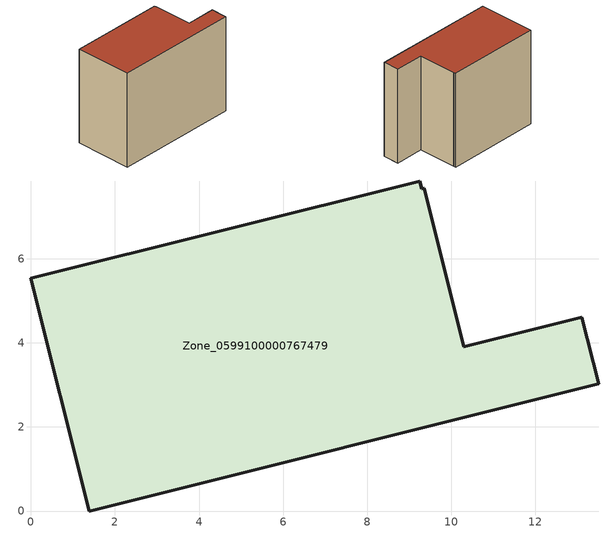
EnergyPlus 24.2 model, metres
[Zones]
Zone_0599100000767479
 floor ground (C_G): 9.29,7.67 9.35,7.68 10.29,3.91 13.1,4.61 13.5,3.03 1.39,0 0,5.53 9.25,7.85 z0
 wall outside (C_F): 1.39,0 13.5,3.03 13.1,4.61 10.29,3.91 9.35,7.68 9.29,7.67 9.25,7.85 0,5.53 1.39,0 z0:9.62
 roof outside (C_R): 9.35,7.68 9.29,7.67 9.25,7.85 0,5.53 1.39,0 13.5,3.03 13.1,4.61 10.29,3.91 z9.62
[BUILDING]
Pand.0599100000767479: North Axis=0; Terrain=City; Loads Convergence Tolerance Value=0.04; Temperature Convergence Tolerance Value=0.4; Solar Distribution=FullExterior; Maximum Number of Warmup Days=25; Minimum Number of Warmup Days=1
[Site:Location]
Rotterdam.The.Hague.AP_ZH_NLD Design_Conditions: Latitude=51.96; Longitude=4.45; Time Zone=1; Elevation=-4.5
[SITE:GROUNDTEMPERATURE:BUILDINGSURFACE]
18, 18, 18, 18, 18, 18, 18, 18, 18, 18, 18, 18
[MATERIAL] Thermal Absorptance=0.9; Solar Absorptance=0.7; Visible Absorptance=0.7
Name | Roughness | Thickness | Conductivity | Density | Specific Heat
G.TI.2006-2014 | MediumSmooth | 0.15 | 0.06 | 540 | 1210
F.TI.2006-2014 | Rough | 0.3 | 0.12 | 1920 | 840
R.TI.2006-2014 | MediumRough | 0.2 | 0.08 | 1500 | 1000
[CONSTRUCTION]
C_G: G.TI.2006-2014
C_F: F.TI.2006-2014
C_R: R.TI.2006-2014
[ZONE]
Zone_0599100000767479: Type=1; Multiplier=1; Ceiling Height=Autocalculate; Volume=Autocalculate; Floor Area=autocalculate; Part of Total Floor Area=Yes
[ZONEINFILTRATION:DESIGNFLOWRATE]
Infil_Zone_0599100000767479: Zone or ZoneList or Space or SpaceList=Zone_0599100000767479; Schedule=AlwaysOn; Design Flow Rate Calculation Method=Flow/Area; Flow Rate per Floor Area=0.0015; Constant Term Coefficient=1; Temperature Term Coefficient=0; Velocity Term Coefficient=0; Velocity Squared Term Coefficient=0
[HVACTEMPLATE:ZONE:IDEALLOADSAIRSYSTEM]
Zone_0599100000767479: Maximum Heating Supply Air Temperature=50; Minimum Cooling Supply Air Temperature=13; Maximum Heating Supply Air Humidity Ratio=0.0156; Minimum Cooling Supply Air Humidity Ratio=0.0077; Heating Limit=NoLimit; Cooling Limit=NoLimit; Dehumidification Control Type=ConstantSensibleHeatRatio; Cooling Sensible Heat Ratio=0.7; Dehumidification Setpoint=60; Humidification Control Type=None; Humidification Setpoint=30; Outdoor Air Method=None; Outdoor Air Flow Rate per Person=0.00944; Outdoor Air Flow Rate per Zone Floor Area=0; Outdoor Air Flow Rate per Zone=0; Demand Controlled Ventilation Type=None; Outdoor Air Economizer Type=NoEconomizer; Heat Recovery Type=None; Sensible Heat Recovery Effectiveness=0.7; Latent Heat Recovery Effectiveness=0.65
[ZONECONTROL:THERMOSTAT]
ThermostatControl_Zone_0599100000767479: Zone or ZoneList=Zone_0599100000767479; Control Type Schedule=DualSetpointControlType; Control 1=Thermostat_Zone_0599100000767479; Temperature Difference Between Cutout And Setpoint=0
[THERMOSTATSETPOINT:DUALSETPOINT]
Thermostat_Zone_0599100000767479: Heating Setpoint Temperature Schedule=HeatingSetpoint_Zone_0599100000767479; Cooling Setpoint Temperature Schedule=CoolingSetpoint_Zone_0599100000767479
[SCHEDULE:COMPACT]
HeatingSetpoint_Zone_0599100000767479: Through: 12/31, For: AllDays, Until: 24:00, 21
CoolingSetpoint_Zone_0599100000767479: Through: 12/31, For: AllDays, Until: 24:00, 24
DualSetpointControlType: Through: 12/31, For: AllDays, Until: 24:00, 4
AlwaysOn: Through: 12/31, For: AllDays, Until: 24:00, 1
